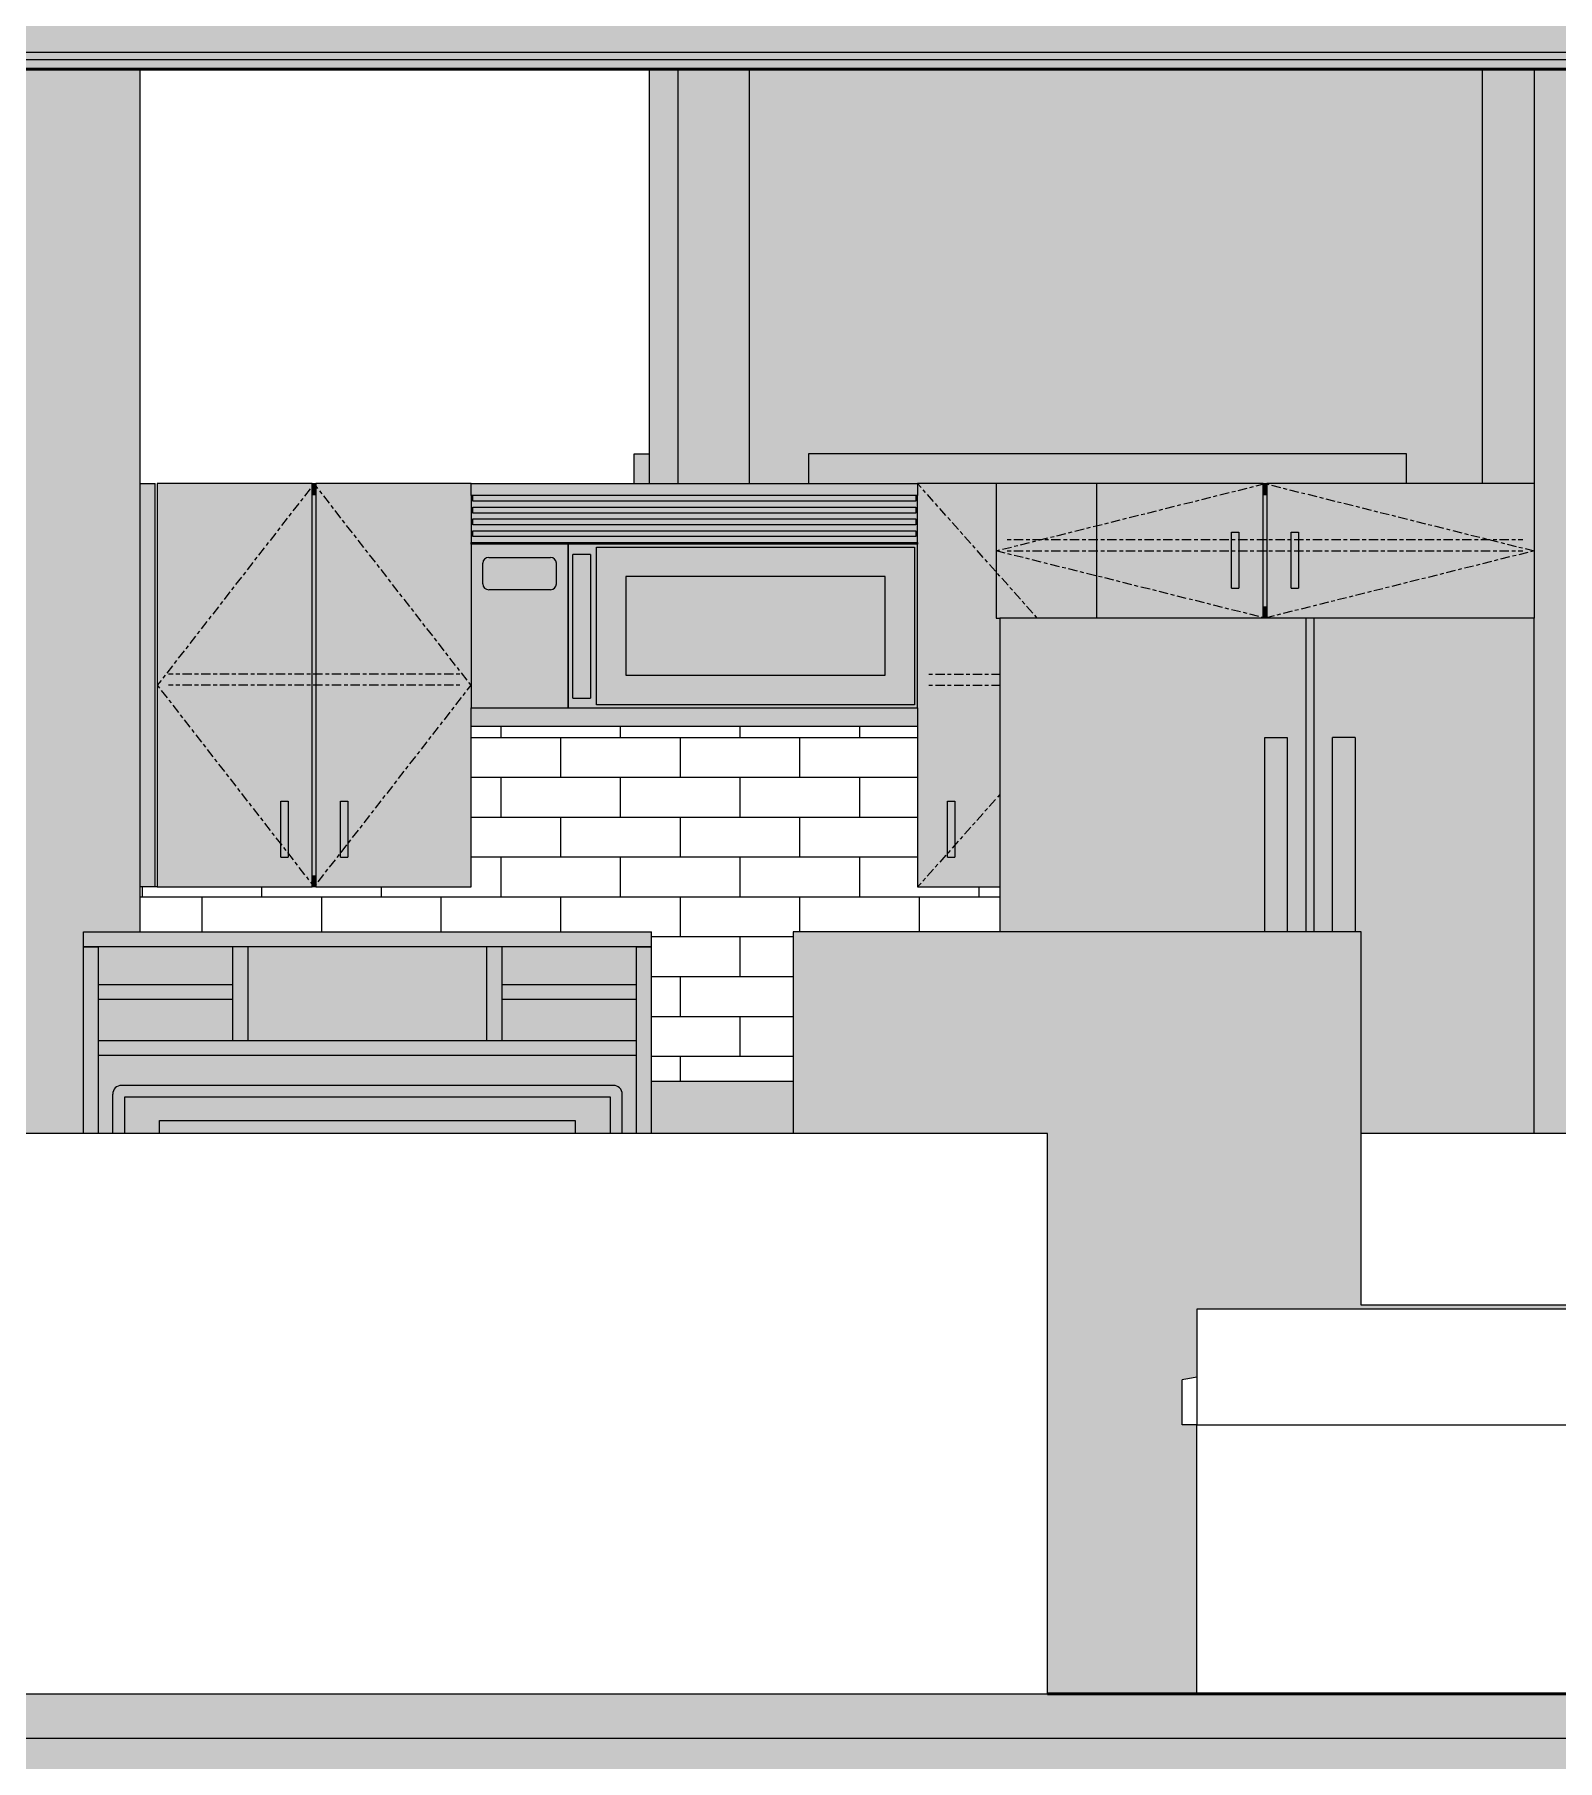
# Model space of a CAD drawing. Header units: inches. Extents: x 9594 to 15314, y -314 to 660.
# Drawn here: x 10668.3 to 10770.2, y -4.5 to 111.1 of the extents above; entities that cross this region are included whole.
import ezdxf

# ---------------------------------------------------------------- set-up
doc = ezdxf.new("R2010")
doc.units = ezdxf.units.IN
doc.header["$MEASUREMENT"] = 0
doc.linetypes.add('Center', pattern=[1.25, 0.25, -0.1875, 0.625, -0.1875])
doc.linetypes.add('Grid Line 1_2_', pattern=[0.875, 0.5, -0.125, 0.125, -0.125])
for name, color, linetype, lineweight in [('0-1', 7, 'Continuous', 5), ('0-2', 7, 'Continuous', 9), ('A-DOOR-FRAM-2', 7, 'Continuous', 9), ('A-DOOR-FRAM-3', 55, 'Continuous', 9), ('A-FLOR-4', 192, 'Continuous', 5), ('A-FLOR-5', 192, 'Continuous', 50), ('A-FLOR-LEVL-1', 51, 'Grid Line 1_2_', 9), ('A-FLOR-MCUT', 51, 'Continuous', 13), ('A-FLOR-PATT-2', 8, 'Continuous', 9), ('A-WALL-2', 50, 'Continuous', 5), ('A-WALL-3', 8, 'Continuous', 5), ('A-WALL-5', 7, 'Continuous', 9), ('A-WALL-PATT-2', 7, 'Continuous', 9), ('I-FURN', 30, 'Continuous', 9), ('I-FURN-2', 7, 'Continuous', 9), ('I-FURN-5', 253, 'Continuous', 9), ('I-FURN-6', 27, 'Continuous', 9), ('Q-CASE', 31, 'Continuous', 9), ('Q-CASE-2', 253, 'Continuous', 9), ('Q-CASE-3', 7, 'Continuous', 9), ('Q-CASE-5', 7, 'Center', 9), ('Q-CASE-6', 55, 'Continuous', 9), ('Q-SPCQ-2', 7, 'Continuous', 9), ('Q-SPCQ-3', 90, 'Continuous', 9), ('Q-SPCQ-4', 55, 'Continuous', 9)]:
    doc.layers.add(name, color=color, linetype=linetype, lineweight=lineweight)

# ---------------------------------------------------------------- blocks, each defined once
blk = doc.blocks.new('SWING - SINGLE - FLUSH - 2-10 x 6-8 - PRIVACY-V7-BUILDING SECTION - EAST_WEST - LOOKING SOUTH2')
at = {"layer": 'A-DOOR-FRAM-3'}
blk.add_hatch(color=256, dxfattribs=at).paths.add_polyline_path([(10709.47, 81), (10709.47, 83), (10708.47, 83), (10708.47, 81)], flags=0)
at = {"layer": 'A-DOOR-FRAM-2'}
for p, q in [((10708.47, 81), (10708.47, 83)), ((10708.47, 83), (10709.47, 83))]:
    blk.add_line(p, q, dxfattribs=at)
blk = doc.blocks.new('Entertainment_Center_14771 - Entertainment_Center_14771-1352616-BUILDING SECTION - EAST_WEST - LOOKING SOUTH2')
at = {"layer": 'I-FURN-5'}
blk.add_hatch(color=256, dxfattribs=at).paths.add_polyline_path([(10745.87, 0), (10746.12, 0), (10746.12, 18), (10745.12, 18), (10745.12, 21), (10746.12, 21.16), (10746.12, 25.75), (10773.77, 25.75), (10773.76, 26), (10757.1, 26), (10757.1, 51), (10719.1, 51), (10719.1, 37.5), (10736.12, 37.5), (10736.12, 0)], flags=0)
at = {"layer": 'I-FURN-2'}
for p, q in [((10719.1, 51), (10719.1, 50)), ((10757.1, 51), (10719.1, 51)), ((10757.1, 50), (10757.1, 51)), ((10719.1, 50), (10719.1, 37.5)), ((10757.1, 26), (10757.1, 50)), ((10773.76, 26), (10757.1, 26))]:
    blk.add_line(p, q, dxfattribs=at)
blk = doc.blocks.new('Couch-Both_Arms-Generic - 1-1352606-BUILDING SECTION - EAST_WEST - LOOKING SOUTH2')
at = {"layer": 'I-FURN'}
blk.add_line((10775.12, 37.5), (10757.1, 37.5), dxfattribs=at)
blk = doc.blocks.new('SWING - SINGLE - FLUSH - 2-10 x 6-8 - PRIVACY-V9-BUILDING SECTION - EAST_WEST - LOOKING SOUTH2')
at = {"layer": 'A-DOOR-FRAM-3'}
blk.add_hatch(color=256, dxfattribs=at).paths.add_polyline_path([(10755.76, 81), (10760.13, 81), (10760.13, 83), (10720.13, 83), (10720.13, 81), (10750.8, 81)], flags=0)
at = {"layer": 'A-DOOR-FRAM-2'}
for p, q in [((10760.13, 83), (10720.13, 83)), ((10720.13, 83), (10720.13, 81)), ((10760.13, 81), (10760.13, 83))]:
    blk.add_line(p, q, dxfattribs=at)
blk = doc.blocks.new('Entertainment_Center_14771 - Entertainment_Center_14771-V15-BUILDING SECTION - EAST_WEST - LOOKING SOUTH2')
at = {"layer": 'I-FURN-2'}
blk.add_hatch(color=256, dxfattribs=at).paths.add_polyline_path([(10703.22, 37.5), (10704.51, 37.5), (10704.51, 38.36), (10676.71, 38.36), (10676.71, 37.5), (10702.81, 37.5)], flags=0)
at = {"layer": 'I-FURN-5'}
for points in [[(10681.28, 50), (10709.61, 50), (10709.61, 51), (10671.61, 51), (10671.61, 50), (10676.55, 50)], [(10672.61, 37.5), (10672.61, 50), (10671.61, 50), (10671.61, 37.5)], [(10681.61, 43.72), (10682.61, 43.72), (10682.61, 50), (10681.61, 50), (10681.61, 47.73)], [(10698.61, 43.72), (10699.61, 43.72), (10699.61, 50), (10698.61, 50)], [(10708.61, 37.5), (10709.61, 37.5), (10709.61, 50), (10708.61, 50), (10708.61, 38.78)], [(10677.2, 46.47), (10681.61, 46.47), (10681.61, 47.47), (10672.61, 47.47), (10672.61, 46.47), (10675.41, 46.47)], [(10702.81, 46.47), (10708.61, 46.47), (10708.61, 47.47), (10699.61, 47.47), (10699.61, 46.47)], [(10681.28, 42.72), (10708.61, 42.72), (10708.61, 43.72), (10672.61, 43.72), (10672.61, 42.72), (10676.71, 42.72)], [(10674.35, 37.5), (10674.35, 39.93), (10706.87, 39.93), (10706.87, 37.5), (10707.66, 37.5), (10707.64, 40.28), (10707.48, 40.55), (10707.22, 40.7), (10706.87, 40.72), (10674, 40.7), (10673.74, 40.55), (10673.58, 40.28), (10673.56, 39.93), (10673.56, 37.5), (10673.67, 37.5)]]:
    blk.add_hatch(color=256, dxfattribs=at).paths.add_polyline_path(points, flags=0)
h = blk.add_hatch(color=256, dxfattribs=at)
h.paths.add_polyline_path([(10672.61, 37.5), (10673.56, 37.5), (10673.58, 40.28), (10673.74, 40.55), (10674, 40.7), (10674.35, 40.72), (10707.22, 40.7), (10707.48, 40.55), (10707.64, 40.28), (10707.66, 39.93), (10707.66, 37.5), (10708.61, 37.5), (10708.61, 42.72), (10672.61, 42.72), (10672.61, 38.36)], flags=0)
h.paths.add_polyline_path([(10681.55, 43.72), (10681.61, 43.72), (10681.61, 46.47), (10672.61, 46.47), (10672.61, 43.72), (10681.28, 43.72)], flags=0)
h.paths.add_polyline_path([(10702.81, 43.72), (10708.61, 43.72), (10708.61, 46.47), (10699.61, 46.47), (10699.61, 43.72)], flags=0)
h.paths.add_polyline_path([(10682.61, 43.72), (10698.61, 43.72), (10698.61, 50), (10682.61, 50), (10682.61, 48.13)], flags=0)
h.paths.add_polyline_path([(10708.61, 47.47), (10708.61, 50), (10699.61, 50), (10699.61, 47.47), (10706.87, 47.47)], flags=0)
h.paths.add_polyline_path([(10673.32, 47.47), (10681.61, 47.47), (10681.61, 50), (10672.61, 50), (10672.61, 47.47)], flags=0)
at = {"layer": 'I-FURN-6'}
blk.add_hatch(color=256, dxfattribs=at).paths.add_polyline_path([(10706.87, 37.5), (10706.87, 39.93), (10674.35, 39.93), (10674.35, 37.5), (10676.71, 37.5), (10676.71, 38.36), (10704.51, 38.36), (10704.51, 37.5), (10706.54, 37.5)], flags=0)
at = {"layer": 'I-FURN-2'}
for p, q in [((10671.61, 51), (10709.61, 51)), ((10671.61, 50), (10671.61, 51)), ((10709.61, 50), (10709.61, 51)), ((10709.61, 50), (10671.61, 50)), ((10671.61, 50), (10672.61, 50)), ((10671.61, 37.5), (10671.61, 50)), ((10672.61, 37.5), (10672.61, 50)), ((10681.61, 43.72), (10681.61, 50)), ((10682.61, 50), (10681.61, 50)), ((10682.61, 50), (10682.61, 43.72)), ((10698.61, 43.72), (10698.61, 50)), ((10699.61, 50), (10698.61, 50)), ((10699.61, 50), (10699.61, 43.72)), ((10708.61, 50), (10709.61, 50)), ((10708.61, 37.5), (10708.61, 50)), ((10709.61, 37.5), (10709.61, 50)), ((10672.61, 47.47), (10681.61, 47.47)), ((10699.61, 47.47), (10708.61, 47.47)), ((10681.61, 46.47), (10672.61, 46.47)), ((10708.61, 46.47), (10699.61, 46.47)), ((10672.61, 43.72), (10708.61, 43.72)), ((10672.61, 42.72), (10672.61, 43.72)), ((10681.61, 43.72), (10682.61, 43.72)), ((10698.61, 43.72), (10699.61, 43.72)), ((10708.61, 42.72), (10708.61, 43.72)), ((10708.61, 42.72), (10672.61, 42.72)), ((10707.07, 40.72), (10674.16, 40.72)), ((10673.56, 40.13), (10673.56, 37.5)), ((10706.87, 39.93), (10674.35, 39.93)), ((10674.35, 39.93), (10674.35, 37.5)), ((10706.87, 37.5), (10706.87, 39.93)), ((10707.66, 37.5), (10707.66, 40.13)), ((10676.71, 38.36), (10704.51, 38.36)), ((10676.71, 37.5), (10676.71, 38.36)), ((10704.51, 38.36), (10704.51, 37.5))]:
    blk.add_line(p, q, dxfattribs=at)
for centre, start, end in [((10674.16, 40.13), 90, 180), ((10707.07, 40.13), 360, 90)]:
    blk.add_arc(centre, 0.591, start, end, dxfattribs=at)
blk = doc.blocks.new('Couch-Both_Arms-Generic - 1-V16-BUILDING SECTION - EAST_WEST - LOOKING SOUTH2')
at = {"layer": 'I-FURN-2'}
for p, q in [((10652.12, 37.5), (10652.12, 0)), ((10736.12, 37.5), (10652.12, 37.5)), ((10736.12, 0), (10736.12, 37.5)), ((10652.12, 0), (10736.12, 0))]:
    blk.add_line(p, q, dxfattribs=at)
blk = doc.blocks.new('Couch-Both_Arms-Generic - 2-1352635-BUILDING SECTION - EAST_WEST - LOOKING SOUTH2')
at = {"layer": 'I-FURN'}
for p, q in [((10777.12, 37.5), (10775.12, 37.5)), ((10777.12, 25.75), (10777.12, 37.5)), ((10773.62, 29.37), (10773.62, 29.12)), ((10777.12, 25.75), (10746.12, 25.75)), ((10746.12, 25.75), (10746.12, 18)), ((10777.12, 18), (10777.12, 25.75)), ((10745.12, 18), (10745.12, 21)), ((10746.12, 18), (10745.12, 18)), ((10746.12, 18), (10777.12, 18))]:
    blk.add_line(p, q, dxfattribs=at)
for centre, radius, start, end in [((10796.38, 29.37), 22.76, 159.0802, 180), ((10821.14, 29.12), 47.51, 180, 184.0748), ((10761, -62.26), 84.76, 100.111, 100.7955)]:
    blk.add_arc(centre, radius, start, end, dxfattribs=at)
at = {"layer": 'I-FURN-2'}
for p, q in [((10777.12, 37.5), (10781.12, 37.5)), ((10781.12, 37.5), (10781.12, 0)), ((10746.12, 0), (10746.12, 18))]:
    blk.add_line(p, q, dxfattribs=at)
blk = doc.blocks.new('Refrigerator_-_Side-by-Side_6047 - 36_ X 30_-V48-BUILDING SECTION - EAST_WEST - LOOKING SOUTH2')
at = {"layer": 'Q-SPCQ-4'}
for points in [[(10732.93, 51), (10750.65, 51), (10750.65, 64), (10752.16, 64), (10752.16, 51), (10753.43, 51), (10753.43, 72), (10732.93, 72), (10732.93, 58.64)], [(10753.93, 51), (10753.93, 72), (10753.43, 72), (10753.43, 51)], [(10767.4, 37.5), (10768.68, 37.5), (10768.68, 72), (10753.93, 72), (10753.93, 51), (10755.19, 51), (10755.19, 64), (10756.7, 64), (10756.7, 51), (10757.1, 51), (10757.1, 37.5)], [(10752.16, 51), (10752.16, 64), (10750.65, 64), (10750.65, 51)], [(10756.7, 51), (10756.7, 64), (10755.19, 64), (10755.19, 51)]]:
    blk.add_hatch(color=256, dxfattribs=at).paths.add_polyline_path(points, flags=0)
at = {"layer": 'Q-SPCQ-2'}
for p, q in [((10732.93, 72), (10732.93, 51)), ((10753.43, 72), (10732.93, 72)), ((10753.93, 72), (10753.43, 72)), ((10753.43, 51), (10753.43, 72)), ((10753.93, 72), (10753.93, 51)), ((10768.68, 72), (10753.93, 72)), ((10768.68, 37.5), (10768.68, 72)), ((10750.65, 51), (10750.65, 64)), ((10750.65, 64), (10752.16, 64)), ((10752.16, 64), (10752.16, 51)), ((10755.19, 51), (10755.19, 64)), ((10756.7, 64), (10755.19, 64)), ((10756.7, 64), (10756.7, 51))]:
    blk.add_line(p, q, dxfattribs=at)
blk = doc.blocks.new('Range - 24_ x 30_-V49-BUILDING SECTION - EAST_WEST - LOOKING SOUTH2')
at = {"layer": 'Q-SPCQ-3'}
blk.add_hatch(color=256, dxfattribs=at).paths.add_polyline_path([(10719.1, 37.5), (10719.1, 41), (10709.61, 41), (10709.61, 37.5), (10718.96, 37.5)], flags=0)
at = {"layer": 'Q-SPCQ-2'}
blk.add_line((10709.61, 41), (10719.1, 41), dxfattribs=at)
blk = doc.blocks.new('308 - 308 x 27_-2452555-BUILDING SECTION - EAST_WEST - LOOKING SOUTH2')
at = {"layer": 'Q-CASE'}
blk.add_hatch(color=256, dxfattribs=at).paths.add_polyline_path([(10676.41, 54), (10676.41, 81), (10675.41, 81), (10675.41, 54)], flags=0)
for p, q in [((10675.41, 81), (10676.41, 81)), ((10676.41, 54), (10676.41, 81)), ((10676.41, 54), (10675.41, 54))]:
    blk.add_line(p, q, dxfattribs=at)
at = {"layer": 'Q-CASE-3'}
blk.add_line((10676.41, 54), (10676.41, 81), dxfattribs=at)
blk = doc.blocks.new('300 Series Wall Hung Cabinet_302 - 21_ X 27_-2569779-BUILDING SECTION - EAST_WEST - LOOKING SOUTH2')
at = {"layer": 'Q-CASE-2'}
h = blk.add_hatch(color=256, dxfattribs=at)
h.paths.add_polyline_path([(10677.3, 54), (10686.92, 54), (10686.92, 81), (10676.55, 81), (10676.55, 54)], flags=0)
h.paths.add_polyline_path([(10685.3, 56), (10684.81, 56), (10684.81, 59.75), (10685.3, 59.75)], flags=0)
for points in [[(10687.17, 80.25), (10687.17, 81), (10686.92, 81), (10686.92, 80.25)], [(10686.92, 54.75), (10687.17, 54.75), (10687.17, 80.25), (10686.92, 80.25), (10686.92, 60.97)], [(10685.3, 56), (10685.3, 59.75), (10684.81, 59.75), (10684.81, 56)], [(10689.3, 56), (10689.3, 59.75), (10688.81, 59.75), (10688.81, 56)], [(10687.17, 54), (10687.17, 54.75), (10686.92, 54.75), (10686.92, 54)]]:
    blk.add_hatch(color=256, dxfattribs=at).paths.add_polyline_path(points, flags=0)
h = blk.add_hatch(color=256, dxfattribs=at)
h.paths.add_polyline_path([(10687.17, 54), (10697.55, 54), (10697.55, 81), (10687.17, 81), (10687.17, 54.75)], flags=0)
h.paths.add_polyline_path([(10689.3, 56), (10688.81, 56), (10688.81, 59.75), (10689.3, 59.75)], flags=0)
at = {"layer": 'Q-CASE-3'}
for p, q in [((10686.92, 81), (10676.55, 81)), ((10676.55, 81), (10676.55, 54)), ((10686.92, 54), (10686.92, 81)), ((10686.92, 81), (10687.17, 81)), ((10697.55, 81), (10687.17, 81)), ((10687.17, 81), (10687.17, 54)), ((10687.17, 80.25), (10686.92, 80.25)), ((10697.55, 54), (10697.55, 64.76)), ((10684.81, 59.75), (10685.3, 59.75)), ((10684.81, 56), (10684.81, 59.75)), ((10685.3, 59.75), (10685.3, 56)), ((10688.81, 59.75), (10689.3, 59.75)), ((10688.81, 56), (10688.81, 59.75)), ((10689.3, 59.75), (10689.3, 56)), ((10684.81, 56), (10685.3, 56)), ((10688.81, 56), (10689.3, 56)), ((10686.92, 54.75), (10687.17, 54.75)), ((10676.55, 54), (10686.92, 54)), ((10687.17, 54), (10686.92, 54)), ((10687.17, 54), (10697.55, 54))]:
    blk.add_line(p, q, dxfattribs=at)
at = {"layer": 'Q-CASE-5'}
for p, q in [((10687.05, 81), (10676.55, 67.5)), ((10697.55, 67.5), (10687.05, 81)), ((10696.8, 68.25), (10677.3, 68.25)), ((10676.55, 67.5), (10687.05, 54)), ((10696.8, 67.5), (10677.3, 67.5)), ((10687.05, 54), (10697.55, 67.5))]:
    blk.add_line(p, q, dxfattribs=at)
blk = doc.blocks.new('30quot_MicrowaveVent_11166 - 70cm miele oven-V50-BUILDING SECTION - EAST_WEST - LOOKING SOUTH2')
at = {"layer": 'Q-CASE-6'}
for points in [[(10716.16, 80.21), (10727.43, 80.21), (10727.43, 81), (10697.55, 81), (10697.55, 80.21), (10713.58, 80.21)], [(10707.9, 76.94), (10727.43, 76.94), (10727.43, 77.06), (10697.55, 77.06), (10697.55, 76.94), (10705.93, 76.94)], [(10716.16, 74.78), (10725.26, 74.78), (10727.23, 76.75), (10705.93, 76.75), (10707.9, 74.78), (10713.58, 74.78)], [(10705.93, 66.2), (10707.9, 68.17), (10707.9, 74.78), (10705.93, 76.75), (10705.93, 68.17)], [(10727.23, 66.2), (10727.23, 76.75), (10725.26, 74.78), (10725.26, 68.17)], [(10702.86, 73.9), (10703.06, 73.95), (10703.24, 74.19), (10703.25, 74.29), (10703.23, 75.77), (10703.14, 75.95), (10702.86, 76.06), (10698.62, 76.03), (10698.45, 75.95), (10698.33, 75.67), (10698.35, 74.19), (10698.53, 73.95), (10698.73, 73.9), (10702.81, 73.9)], [(10704.35, 66.65), (10705.54, 66.65), (10705.54, 76.25), (10704.35, 76.25), (10704.35, 68.49)], [(10715.73, 68.17), (10725.26, 68.17), (10725.26, 74.78), (10707.9, 74.78), (10707.9, 68.17), (10713.74, 68.17)], [(10725.26, 66.2), (10727.23, 66.2), (10725.25, 68.17), (10707.9, 68.17), (10705.93, 66.2), (10724.34, 66.2)], [(10702.86, 64.74), (10727.43, 64.74), (10727.43, 66), (10697.55, 66), (10697.55, 64.74), (10702.81, 64.74)]]:
    blk.add_hatch(color=256, dxfattribs=at).paths.add_polyline_path(points, flags=0)
h = blk.add_hatch(color=256, dxfattribs=at)
h.paths.add_polyline_path([(10723.82, 77.06), (10727.43, 77.06), (10727.43, 80.21), (10727.31, 80.21), (10727.31, 79.82), (10697.66, 79.82), (10697.66, 80.21), (10697.55, 80.21), (10697.55, 77.06), (10723.13, 77.06)], flags=0)
h.paths.add_polyline_path([(10711.41, 77.46), (10697.66, 77.46), (10697.66, 77.85), (10727.31, 77.85), (10727.31, 77.46), (10713.58, 77.46)], flags=0)
h.paths.add_polyline_path([(10716.91, 78.24), (10697.66, 78.24), (10697.66, 78.64), (10727.31, 78.64), (10727.31, 78.24), (10718.96, 78.24)], flags=0)
h.paths.add_polyline_path([(10716.91, 79.03), (10697.66, 79.03), (10697.66, 79.43), (10727.31, 79.43), (10727.31, 79.03), (10718.96, 79.03)], flags=0)
h = blk.add_hatch(color=256, dxfattribs=at)
h.paths.add_polyline_path([(10697.66, 77.46), (10727.31, 77.46), (10727.31, 77.85), (10697.66, 77.85), (10697.66, 77.62)], flags=0)
h.paths.add_polyline_path([(10697.66, 78.24), (10727.31, 78.24), (10727.31, 78.64), (10697.66, 78.64)], flags=0)
h.paths.add_polyline_path([(10702.81, 79.03), (10727.31, 79.03), (10727.31, 79.43), (10697.66, 79.43), (10697.69, 79.03)], flags=0)
h.paths.add_polyline_path([(10702.81, 79.82), (10727.31, 79.82), (10727.31, 80.21), (10697.66, 80.21), (10697.66, 79.82), (10697.75, 79.82)], flags=0)
h = blk.add_hatch(color=256, dxfattribs=at)
h.paths.add_polyline_path([(10704.04, 66), (10704.04, 76.94), (10697.55, 76.94), (10697.55, 66), (10702.81, 66)], flags=0)
h.paths.add_polyline_path([(10702.19, 73.9), (10698.62, 73.91), (10698.45, 74.01), (10698.35, 74.19), (10698.33, 74.29), (10698.36, 75.8), (10698.45, 75.95), (10698.62, 76.05), (10698.73, 76.06), (10702.98, 76.04), (10703.14, 75.95), (10703.24, 75.77), (10703.25, 75.67), (10703.24, 74.19), (10703.14, 74.01), (10702.96, 73.91), (10702.81, 73.9)], flags=0)
h = blk.add_hatch(color=256, dxfattribs=at)
h.paths.add_polyline_path([(10715.53, 66), (10727.43, 66), (10727.43, 76.94), (10704.04, 76.94), (10704.04, 66), (10711.41, 66)], flags=0)
h.paths.add_polyline_path([(10724.34, 66.2), (10705.93, 66.2), (10705.93, 76.75), (10727.23, 76.75), (10727.23, 66.2), (10725.26, 66.2)], flags=0)
h.paths.add_polyline_path([(10705.54, 66.65), (10704.35, 66.65), (10704.35, 76.25), (10705.54, 76.25), (10705.54, 68.44)], flags=0)
at = {"layer": 'Q-CASE-3'}
for p, q in [((10697.55, 80.21), (10697.55, 81)), ((10697.55, 81), (10727.43, 81)), ((10727.43, 81), (10727.43, 80.21)), ((10697.66, 80.21), (10697.55, 80.21)), ((10697.55, 80.21), (10697.55, 77.06)), ((10697.66, 79.82), (10697.66, 80.21)), ((10727.31, 80.21), (10697.66, 80.21)), ((10727.31, 79.82), (10697.66, 79.82)), ((10727.43, 80.21), (10727.31, 80.21)), ((10727.31, 80.21), (10727.31, 79.82)), ((10727.43, 77.06), (10727.43, 80.21)), ((10697.66, 79.03), (10697.66, 79.43)), ((10697.66, 79.43), (10727.31, 79.43)), ((10727.31, 79.03), (10697.66, 79.03)), ((10697.66, 78.24), (10697.66, 78.64)), ((10697.66, 78.64), (10727.31, 78.64)), ((10727.31, 79.43), (10727.31, 79.03)), ((10727.31, 78.64), (10727.31, 78.24)), ((10727.31, 78.24), (10697.66, 78.24)), ((10697.66, 77.46), (10697.66, 77.85)), ((10697.66, 77.85), (10727.31, 77.85)), ((10727.31, 77.46), (10697.66, 77.46)), ((10727.31, 77.85), (10727.31, 77.46)), ((10697.55, 77.06), (10727.43, 77.06)), ((10697.55, 76.94), (10697.55, 77.06)), ((10697.55, 76.94), (10697.55, 66)), ((10704.04, 76.94), (10697.55, 76.94)), ((10704.04, 76.94), (10704.04, 66)), ((10727.43, 76.94), (10704.04, 76.94)), ((10704.04, 66), (10704.04, 76.94)), ((10705.93, 76.75), (10727.23, 76.75)), ((10705.93, 66.2), (10705.93, 76.75)), ((10727.23, 76.75), (10727.23, 66.2)), ((10727.43, 77.06), (10727.43, 76.94)), ((10727.43, 66), (10727.43, 76.94)), ((10698.33, 74.29), (10698.33, 75.67)), ((10698.73, 76.06), (10702.86, 76.06)), ((10703.25, 75.67), (10703.25, 74.29)), ((10704.35, 66.65), (10704.35, 76.25)), ((10705.54, 76.25), (10704.35, 76.25)), ((10705.54, 76.25), (10705.54, 66.65)), ((10707.9, 74.78), (10707.9, 68.17)), ((10725.26, 74.78), (10707.9, 74.78)), ((10725.26, 74.78), (10707.9, 74.78)), ((10707.9, 74.78), (10707.9, 68.17)), ((10725.26, 68.17), (10725.26, 74.78)), ((10725.26, 68.17), (10725.26, 74.78)), ((10702.86, 73.9), (10698.73, 73.9)), ((10707.9, 68.17), (10725.26, 68.17)), ((10707.9, 68.17), (10725.26, 68.17)), ((10697.55, 66), (10704.04, 66)), ((10697.55, 64.74), (10697.55, 66)), ((10704.04, 66), (10727.43, 66)), ((10704.35, 66.65), (10705.54, 66.65)), ((10727.23, 66.2), (10705.93, 66.2)), ((10727.43, 66), (10727.43, 64.74)), ((10727.43, 64.74), (10697.55, 64.74))]:
    blk.add_line(p, q, dxfattribs=at)
for centre, start, end in [((10698.73, 75.67), 90, 180), ((10702.86, 75.67), 0, 90), ((10698.73, 74.29), 180, 270), ((10702.86, 74.29), 270, 0)]:
    blk.add_arc(centre, 0.394, start, end, dxfattribs=at)
blk = doc.blocks.new('300 Series Wall Hung Cabinet_301 - 12_ x 27_-2529027-BUILDING SECTION - EAST_WEST - LOOKING SOUTH2')
at = {"layer": 'Q-CASE-2'}
h = blk.add_hatch(color=256, dxfattribs=at)
h.paths.add_polyline_path([(10732.93, 54), (10732.93, 72), (10739.43, 72), (10739.43, 81), (10727.43, 81), (10727.43, 54), (10729.92, 54)], flags=0)
h.paths.add_polyline_path([(10729.92, 56), (10729.43, 56), (10729.43, 59.75), (10729.92, 59.75)], flags=0)
blk.add_hatch(color=256, dxfattribs=at).paths.add_polyline_path([(10729.92, 56), (10729.92, 59.75), (10729.43, 59.75), (10729.43, 56)], flags=0)
at = {"layer": 'Q-CASE-3'}
for p, q in [((10739.43, 81), (10727.43, 81)), ((10739.43, 72), (10739.43, 81)), ((10727.43, 64.76), (10727.43, 54)), ((10729.43, 59.75), (10729.92, 59.75)), ((10729.43, 56), (10729.43, 59.75)), ((10729.92, 59.75), (10729.92, 56)), ((10729.43, 56), (10729.92, 56)), ((10727.43, 54), (10732.93, 54))]:
    blk.add_line(p, q, dxfattribs=at)
at = {"layer": 'Q-CASE-5'}
for p, q in [((10735.43, 72), (10727.43, 81)), ((10728.18, 68.25), (10732.93, 68.25)), ((10728.18, 67.5), (10732.93, 67.5)), ((10732.93, 60.19), (10727.43, 54))]:
    blk.add_line(p, q, dxfattribs=at)
blk = doc.blocks.new('300 Series Wall Hung Cabinet_302 - 36_ X 9_-2529026-BUILDING SECTION - EAST_WEST - LOOKING SOUTH2')
at = {"layer": 'Q-CASE-2'}
h = blk.add_hatch(color=256, dxfattribs=at)
h.paths.add_polyline_path([(10745.87, 72), (10750.55, 72), (10750.55, 81), (10739.43, 81), (10739.43, 72)], flags=0)
h.paths.add_polyline_path([(10748.92, 74), (10748.43, 74), (10748.43, 77.75), (10748.92, 77.75)], flags=0)
for points in [[(10750.8, 80.25), (10750.8, 81), (10750.55, 81), (10750.55, 80.25)], [(10750.55, 72.75), (10750.8, 72.75), (10750.8, 80.25), (10750.55, 80.25), (10750.55, 80)], [(10748.92, 74), (10748.92, 77.75), (10748.43, 77.75), (10748.43, 74)], [(10752.92, 74), (10752.92, 77.75), (10752.43, 77.75), (10752.43, 74)], [(10750.55, 72), (10750.8, 72), (10750.8, 72.75), (10750.55, 72.75)]]:
    blk.add_hatch(color=256, dxfattribs=at).paths.add_polyline_path(points, flags=0)
h = blk.add_hatch(color=256, dxfattribs=at)
h.paths.add_polyline_path([(10754.97, 72), (10768.68, 72), (10768.68, 81), (10750.8, 81), (10750.8, 72), (10753.93, 72)], flags=0)
h.paths.add_polyline_path([(10752.43, 74), (10752.43, 77.75), (10752.92, 77.75), (10752.92, 74)], flags=0)
at = {"layer": 'Q-CASE-3'}
for p, q in [((10732.68, 81), (10732.68, 72)), ((10750.55, 81), (10732.68, 81)), ((10750.55, 72), (10750.55, 81)), ((10750.55, 81), (10750.8, 81)), ((10750.8, 81), (10750.8, 72)), ((10768.68, 81), (10750.8, 81)), ((10750.8, 80.25), (10750.55, 80.25)), ((10748.43, 77.75), (10748.92, 77.75)), ((10748.43, 74), (10748.43, 77.75)), ((10748.92, 77.75), (10748.92, 74)), ((10752.43, 77.75), (10752.92, 77.75)), ((10752.43, 74), (10752.43, 77.75)), ((10752.92, 77.75), (10752.92, 74)), ((10748.43, 74), (10748.92, 74)), ((10752.43, 74), (10752.92, 74)), ((10732.68, 72), (10732.93, 72)), ((10750.55, 72.75), (10750.8, 72.75))]:
    blk.add_line(p, q, dxfattribs=at)
at = {"layer": 'Q-CASE-5'}
for p, q in [((10732.68, 76.5), (10750.68, 81)), ((10750.68, 81), (10768.68, 76.5)), ((10750.68, 72), (10732.68, 76.5)), ((10733.43, 77.25), (10767.93, 77.25)), ((10733.43, 76.5), (10767.93, 76.5)), ((10768.68, 76.5), (10750.68, 72))]:
    blk.add_line(p, q, dxfattribs=at)
blk = doc.blocks.new('CTR - 1st Phase - Unit Layouts_rvt-1-BUILDING SECTION - EAST_WEST - LOOKING SOUTH2')
at = {"layer": 'A-WALL-2'}
h = blk.add_hatch(color=256, dxfattribs=at)
h.paths.add_polyline_path([(10578.44, 0), (10578.9, 0.04), (10579.89, 14.11), (10579.89, 15.22), (10579.97, 15.22), (10580.69, 25.4), (10580.62, 25.46), (10580.34, 25.79), (10580.14, 26.18), (10580.04, 26.6), (10580.07, 27.16), (10580.14, 27.46), (10580.41, 27.98), (10580.79, 28.42), (10581.27, 28.76), (10581.95, 28.98), (10582.4, 29.04), (10597.99, 29.04), (10598.3, 28.86), (10598.3, 28.78), (10598.44, 29.59), (10598.25, 29.66), (10598.12, 29.79), (10598.79, 33.98), (10599.09, 34.08), (10599.41, 34.12), (10599.73, 34.08), (10600.03, 33.98), (10600.03, 33.73), (10599.88, 32.86), (10600.03, 32.84), (10599.09, 27.5), (10597.85, 27.5), (10599.46, 7.22), (10599.57, 7.22), (10599.57, 5.81), (10600.03, 0), (10607.12, 0), (10607.12, 37.5), (10613.12, 37.5), (10613.95, 34.86), (10614.45, 32.14), (10614.62, 29.12), (10614.48, 25.75), (10642.12, 25.75), (10642.12, 21.16), (10643.12, 21), (10643.12, 18), (10642.12, 18), (10642.12, 0), (10652.12, 0), (10652.12, 37.5), (10671.61, 37.5), (10671.61, 51), (10675.41, 51), (10675.41, 108.75), (10567.01, 108.75), (10567.01, 90), (10585.79, 90), (10585.79, 36), (10592.44, 36), (10592.44, 34), (10578.44, 34), (10578.44, 0.04)], flags=0)
h.paths.add_polyline_path([(10580.34, 6.22), (10598.63, 6.22), (10596.39, 27.5), (10582.2, 27.46), (10582.08, 27.37), (10581.9, 26.82), (10581.9, 25.32), (10581.69, 25.29), (10580.81, 12.83)], flags=0)
h.paths.add_polyline_path([(10595.17, 0), (10599.28, 0), (10598.73, 5.22), (10580.34, 5.22), (10580.34, 6.22), (10579.9, 0), (10581.81, 0)], flags=0)
for points in [[(10711.41, 81), (10711.41, 108.75), (10709.47, 108.75), (10709.47, 81)], [(10765.22, 81), (10765.22, 108.75), (10716.16, 108.75), (10716.16, 81), (10720.13, 81), (10720.13, 83), (10760.13, 83), (10760.13, 81)]]:
    blk.add_hatch(color=256, dxfattribs=at).paths.add_polyline_path(points, flags=0)
h = blk.add_hatch(color=256, dxfattribs=at)
h.paths.add_polyline_path([(10773.79, 37.5), (10774.18, 37.5), (10774.18, 83), (10780.59, 83), (10780.59, 108.75), (10768.68, 108.75), (10768.68, 37.5), (10773.72, 37.5)], flags=0)
h.paths.add_polyline_path([(10813.49, 93.81), (10813.86, 93.81), (10813.86, 108.75), (10813.49, 108.75), (10813.49, 94.26)], flags=0)
at = {"layer": 'A-WALL-3'}
for points in [[(10713.58, 81), (10716.16, 81), (10716.16, 108.75), (10711.41, 108.75), (10711.41, 81)], [(10767.4, 81), (10768.68, 81), (10768.68, 108.75), (10765.22, 108.75), (10765.22, 81), (10766.91, 81)]]:
    blk.add_hatch(color=256, dxfattribs=at).paths.add_polyline_path(points, flags=0)
at = {"layer": 'A-WALL-PATT-2'}
h = blk.add_hatch(dxfattribs=at)
h.set_pattern_fill('FP_9', color=256, style=0, pattern_type=2)
h.set_pattern_definition([(0, (10651.552, 0), (0, 2.667), []), (90, (10651.552, 0), (-4, 2.667), [2.667, -2.667])])
h.paths.add_polyline_path([(10713.58, 41), (10719.1, 41), (10719.1, 51), (10732.93, 51), (10732.93, 54), (10727.43, 54), (10727.43, 64.74), (10697.55, 64.74), (10697.55, 54), (10675.41, 54), (10675.41, 51), (10709.61, 51), (10709.61, 41)], flags=0)
at = {"layer": 'A-WALL-5'}
for p, q in [((10675.41, 51), (10675.41, 108.75)), ((10709.47, 108.75), (10709.47, 81)), ((10711.41, 81), (10711.41, 108.75)), ((10716.16, 108.75), (10716.16, 81)), ((10765.22, 81), (10765.22, 108.75)), ((10768.68, 108.75), (10768.68, 72)), ((10676.55, 54), (10676.41, 54))]:
    blk.add_line(p, q, dxfattribs=at)
at = {"layer": '0-2'}
for name in ['SWING - SINGLE - FLUSH - 2-10 x 6-8 - PRIVACY-V7-BUILDING SECTION - EAST_WEST - LOOKING SOUTH2', 'SWING - SINGLE - FLUSH - 2-10 x 6-8 - PRIVACY-V9-BUILDING SECTION - EAST_WEST - LOOKING SOUTH2', '308 - 308 x 27_-2452555-BUILDING SECTION - EAST_WEST - LOOKING SOUTH2', '300 Series Wall Hung Cabinet_302 - 21_ X 27_-2569779-BUILDING SECTION - EAST_WEST - LOOKING SOUTH2', '30quot_MicrowaveVent_11166 - 70cm miele oven-V50-BUILDING SECTION - EAST_WEST - LOOKING SOUTH2', '300 Series Wall Hung Cabinet_301 - 12_ x 27_-2529027-BUILDING SECTION - EAST_WEST - LOOKING SOUTH2', '300 Series Wall Hung Cabinet_302 - 36_ X 9_-2529026-BUILDING SECTION - EAST_WEST - LOOKING SOUTH2', 'Refrigerator_-_Side-by-Side_6047 - 36_ X 30_-V48-BUILDING SECTION - EAST_WEST - LOOKING SOUTH2', 'Entertainment_Center_14771 - Entertainment_Center_14771-V15-BUILDING SECTION - EAST_WEST - LOOKING SOUTH2', 'Entertainment_Center_14771 - Entertainment_Center_14771-1352616-BUILDING SECTION - EAST_WEST - LOOKING SOUTH2', 'Range - 24_ x 30_-V49-BUILDING SECTION - EAST_WEST - LOOKING SOUTH2', 'Couch-Both_Arms-Generic - 1-V16-BUILDING SECTION - EAST_WEST - LOOKING SOUTH2', 'Couch-Both_Arms-Generic - 2-1352635-BUILDING SECTION - EAST_WEST - LOOKING SOUTH2', 'Couch-Both_Arms-Generic - 1-1352606-BUILDING SECTION - EAST_WEST - LOOKING SOUTH2']:
    blk.add_blockref(name, (0, 0), dxfattribs=at)
blk = doc.blocks.new('CTR - 1st Phase -Stairs _ Elevators_rvt-1-BUILDING SECTION - EAST_WEST - LOOKING SOUTH2')
at = {"layer": 'A-FLOR-LEVL-1'}
blk.add_line((9594.29, 0), (12543.28, 0), dxfattribs=at)

msp = doc.modelspace()

# ---------------------------------------------------------------- hatches: boundary and pattern name
at = {"layer": 'A-FLOR-4'}
h = msp.add_hatch(color=256, dxfattribs=at)
h.paths.add_polyline_path([(12080.69, 109.37), (12081.06, 109.38), (12081.06, 109.87), (11737.24, 109.87), (11737.24, 109.37), (12080.63, 109.37)], flags=0)
h.paths.add_polyline_path([(11550.99, 109.37), (11646.74, 109.37), (11646.74, 109.87), (11284.91, 109.87), (11284.91, 109.37), (11548.81, 109.37)], flags=0)
h.paths.add_polyline_path([(10675.41, 109.37), (10813.86, 109.37), (10813.86, 109.87), (10450.69, 109.87), (10450.69, 109.37), (10638.23, 109.37)], flags=0)
h.paths.add_polyline_path([(10063.9, 109.37), (10361.54, 109.37), (10361.54, 109.87), (10017.71, 109.87), (10017.71, 109.37), (10063.76, 109.37)], flags=0)
at = {"layer": 'A-FLOR-PATT-2'}
h = msp.add_hatch(dxfattribs=at)
h.set_pattern_fill('FP_4', color=256, style=0, pattern_type=2)
h.set_pattern_definition([(161.57, (11009.034, 72.48), (-3.8399538, -1.54e-05), [0, -27.322, 3.034, 0]), (18.43, (11008.074, 72.48), (-3.8399538, 1.54e-05), [0, -27.322, 3.034, 0]), (108.43, (11009.034, 72.48), (1.919622, -9.6005246), [9.106, -21.25]), (71.57, (11008.074, 72.48), (1.919622, 9.6005246), [9.106, -21.25])])
h.paths.add_polyline_path([(12091.39, 109.87), (12115.84, 109.87), (12115.84, 133.87), (11737.24, 133.87), (11737.24, 109.87), (12089.69, 109.87)], flags=0)
h.paths.add_polyline_path([(11646.74, 109.87), (11646.74, 133.87), (11250.14, 133.87), (11250.14, 109.87), (11585.47, 109.87)], flags=0)
h.paths.add_polyline_path([(10035.43, 109.87), (10361.54, 109.87), (10361.54, 133.87), (9982.94, 133.87), (9982.94, 109.87), (10017.71, 109.87)], flags=0)
h.paths.add_polyline_path([(10450.69, 109.87), (10848.64, 109.87), (10848.64, 133.87), (10450.69, 133.87), (10450.69, 127.54)], flags=0)
h = msp.add_hatch(dxfattribs=at)
h.set_pattern_fill('FP_1', color=256, style=0, pattern_type=2)
h.set_pattern_definition([(0, (11008.554, 72), (30.72, 7.68), [1.267, -21.773, 1.267, -21.773, -122.88]), (0, (11008.554, 72), (30.72, 7.68), [-46.08, 1.267, -44.813, 1.267, -21.773, -53.76]), (0, (11008.554, 72), (30.72, 7.68), [-115.2, 1.267, -14.093, 1.267, -37.133]), (120, (11020.074, 75.84), (-22.011075, 22.7643), [1.267, -21.773, 1.267, -21.773, -122.88]), (120, (11020.074, 75.84), (-22.011075, 22.7643), [-46.08, 1.267, -44.813, 1.267, -21.773, -53.76]), (120, (11020.074, 75.84), (-22.011075, 22.7643), [-115.2, 1.267, -14.093, 1.267, -37.133]), (240, (11023.914, 91.2), (-8.708925, -30.4443), [1.267, -21.773, 1.267, -21.773, -122.88]), (240, (11023.914, 91.2), (-8.708925, -30.4443), [-46.08, 1.267, -44.813, 1.267, -21.773, -53.76]), (240, (11023.914, 91.2), (-8.708925, -30.4443), [-115.2, 1.267, -14.093, 1.267, -37.133])])
h.paths.add_polyline_path([(11920.71, 108.75), (12081.06, 108.78), (12081.06, 109.37), (11737.24, 109.37), (11737.24, 108.75), (11916.67, 108.75)], flags=0)
h.paths.add_polyline_path([(11532.04, 108.75), (11646.74, 108.75), (11646.74, 109.37), (11284.91, 109.37), (11284.91, 108.75), (11509.05, 108.75)], flags=0)
h.paths.add_polyline_path([(10638.23, 108.75), (10813.86, 108.75), (10813.86, 109.37), (10450.69, 109.37), (10450.69, 108.75), (10595.17, 108.75)], flags=0)
h.paths.add_polyline_path([(10157.16, 108.75), (10361.54, 108.75), (10361.54, 109.37), (10017.71, 109.37), (10017.71, 108.75), (10121.55, 108.75)], flags=0)
h = msp.add_hatch(dxfattribs=at)
h.set_pattern_fill('FP_2', color=256, style=0, pattern_type=2)
h.set_pattern_definition([(0, (11008.554, 72), (15.36, 3.84), [1.267, -10.253, 1.267, -10.253, -61.44]), (0, (11008.554, 72), (15.36, 3.84), [-23.04, 1.267, -21.773, 1.267, -10.253, -26.88]), (0, (11008.554, 72), (15.36, 3.84), [-57.6, 1.267, -6.413, 1.267, -17.933]), (120, (11014.314, 73.92), (-11.005538, 11.38215), [1.267, -10.253, 1.267, -10.253, -61.44]), (120, (11014.314, 73.92), (-11.005538, 11.38215), [-23.04, 1.267, -21.773, 1.267, -10.253, -26.88]), (120, (11014.314, 73.92), (-11.005538, 11.38215), [-57.6, 1.267, -6.413, 1.267, -17.933]), (240, (11016.234, 81.6), (-4.354462, -15.22215), [1.267, -10.253, 1.267, -10.253, -61.44]), (240, (11016.234, 81.6), (-4.354462, -15.22215), [-23.04, 1.267, -21.773, 1.267, -10.253, -26.88]), (240, (11016.234, 81.6), (-4.354462, -15.22215), [-57.6, 1.267, -6.413, 1.267, -17.933])])
h.paths.add_polyline_path([(11542.99, -3), (12087.19, -3), (12087.19, 0), (11278.79, 0), (11278.79, -3), (11509.72, -3)], flags=0)
h.paths.add_polyline_path([(10268.91, -3), (10819.99, -3), (10819.99, 0), (10011.59, 0), (10011.59, -3), (10265.57, -3)], flags=0)
h = msp.add_hatch(dxfattribs=at)
h.set_pattern_fill('FP_27', color=256, style=0, pattern_type=2)
h.set_pattern_definition([(50, (11008.554, 72), (27.5427, -2.4099), [2.88, -31.68]), (355, (11008.554, 72), (-5.32784, 28.8843), [2.304, -25.344]), (100.451, (11010.85, 71.8), (22.2153, 26.4739), [2.448, -26.924]), (46.184, (11008.554, 79.68), (40.9819, -6.3564), [4.32, -47.52]), (96.636, (11011.97, 79.15), (35.8907, 37.4062), [3.671, -40.386]), (351.184, (11008.554, 79.68), (35.891, 37.4062), [3.456, -38.016]), (21, (11012.394, 77.76), (22.92104, -15.46073), [2.88, -31.68]), (326, (11012.394, 77.76), (9.3435, 27.84574), [2.304, -25.344]), (71.451, (11014.304, 76.472), (32.2648, 12.3844), [2.448, -26.924]), (37.5, (11008.554, 72), (0.466855, 12.78271), [1.267, -23.77, 1.267, -24.461, -25.44]), (37.5, (11008.554, 72), (0.466855, 12.78271), [-50.765, 1.267, -24.173]), (7.5, (11008.554, 72), (10.10159, 15.14509), [1.267, -13.402, 1.267, -23.194, -9.696]), (7.5, (11008.554, 72), (10.10159, 15.14509), [-39.13, 1.267, -8.429]), (327.5, (10999.991, 72), (20.49916, -0.86578), [1.267, -8.333, 1.267, -28.685, -39.744]), (327.5, (10999.991, 72), (20.49916, -0.86578), [-39.552, 1.267, -38.477]), (317.5, (10996.151, 72), (22.39478, 3.8443), [1.267, -11.213, 1.267, -18.624, -28.224]), (317.5, (10996.151, 72), (22.39478, 3.8443), [-32.371, 1.267, -26.957])])
h.paths.add_polyline_path([(11499.36, -15), (12087.19, -15), (12087.19, -3), (11278.79, -3), (11278.79, -15), (11466.43, -15)], flags=0)
h.paths.add_polyline_path([(10035.43, -15), (10819.99, -15), (10819.99, -3), (10011.59, -3), (10011.59, -15), (10019.59, -15)], flags=0)

# ---------------------------------------------------------------- linework, layer by layer
at = {"layer": 'A-FLOR-5'}
for p, q in [((10450.69, 108.75), (10813.86, 108.75)), ((10813.86, 0), (10736.12, 0))]:
    msp.add_line(p, q, dxfattribs=at)
at = {"layer": 'A-FLOR-LEVL-1'}
msp.add_line((9660.53, 0), (12376.06, 0), dxfattribs=at)
at = {"layer": 'A-FLOR-MCUT'}
for p, q in [((10822.49, 109.87), (10450.69, 109.87)), ((10813.86, 109.37), (10450.69, 109.37)), ((10819.99, -3), (10011.59, -3))]:
    msp.add_line(p, q, dxfattribs=at)

# ---------------------------------------------------------------- block references
at = {"layer": '0-1'}
for name in ['CTR - 1st Phase -Stairs _ Elevators_rvt-1-BUILDING SECTION - EAST_WEST - LOOKING SOUTH2', 'CTR - 1st Phase - Unit Layouts_rvt-1-BUILDING SECTION - EAST_WEST - LOOKING SOUTH2']:
    msp.add_blockref(name, (0, 0), dxfattribs=at)

doc.saveas('drawing.dxf')
